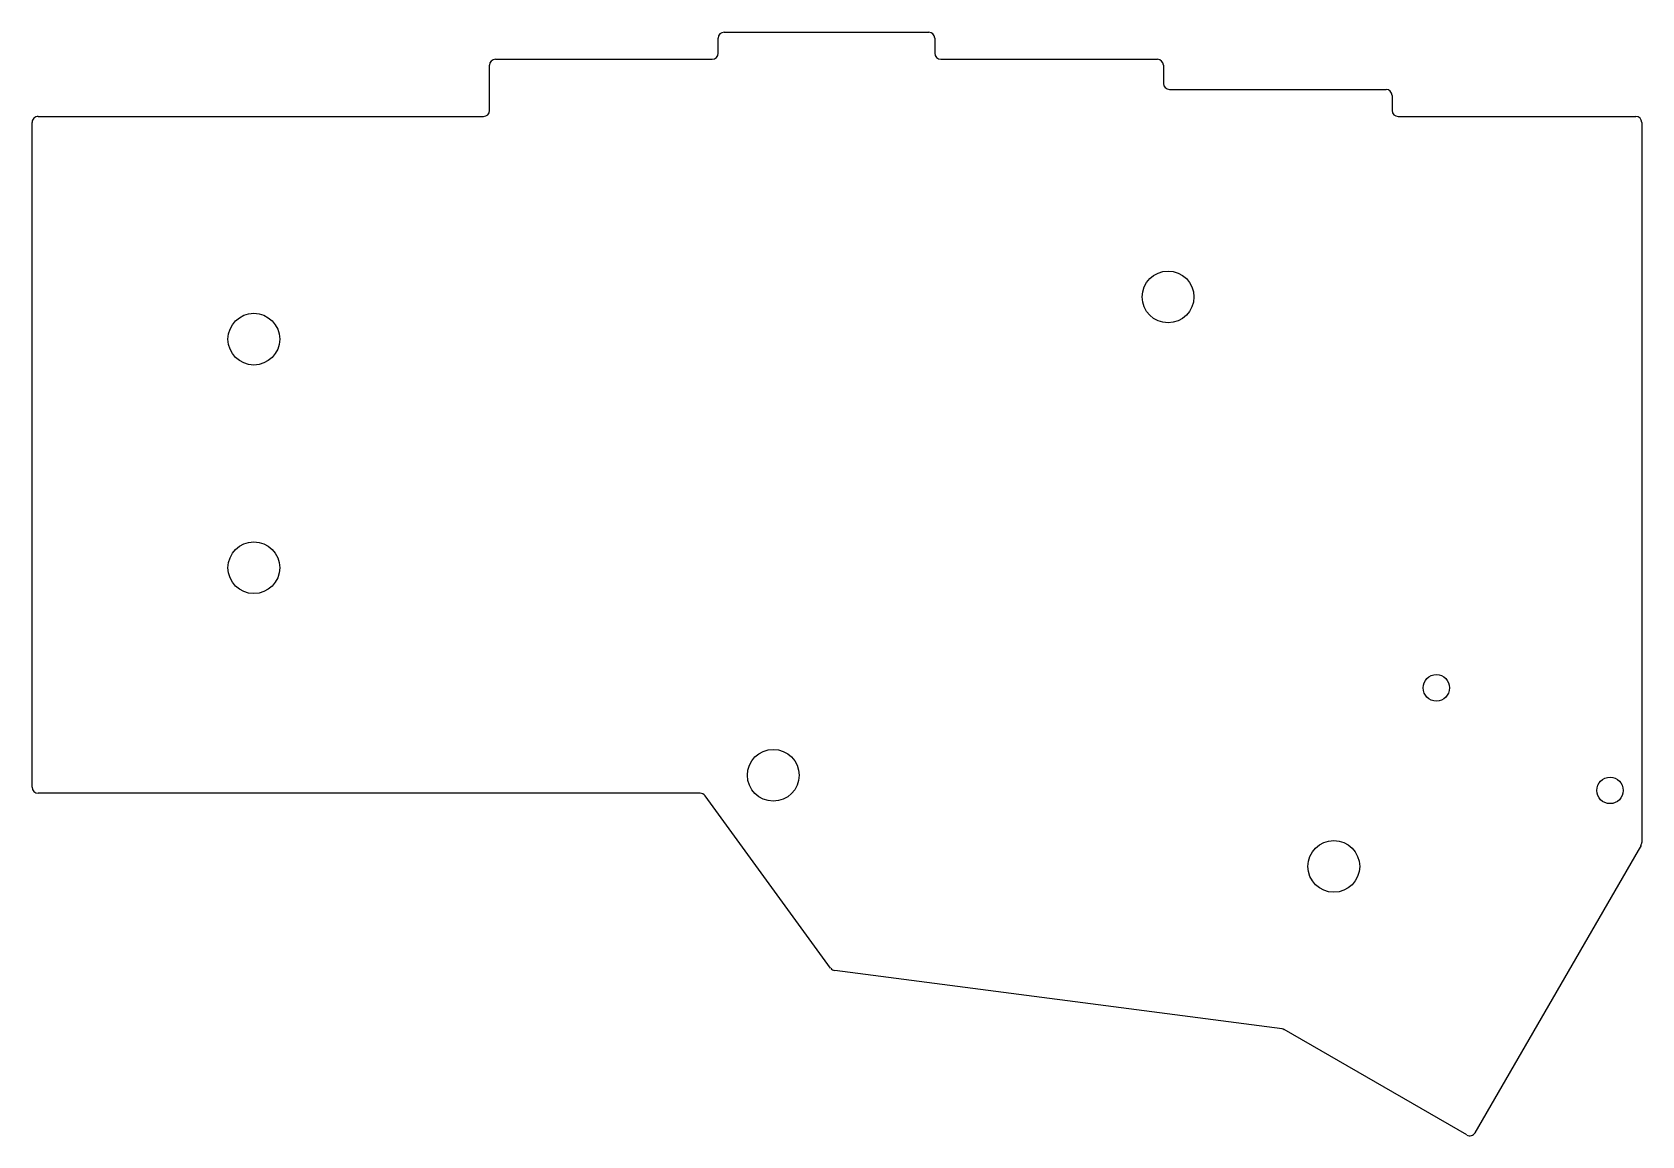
# Model space of a CAD drawing. Header units: millimetres. Extents: x 91 to 225, y -138 to -46.
import ezdxf

# ---------------------------------------------------------------- set-up
doc = ezdxf.new("R2010")
doc.units = ezdxf.units.MM

msp = doc.modelspace()

# ---------------------------------------------------------------- linework, layer by layer
at = {"linetype": 'CONTINUOUS'}
for p, q in [((148.08, -47.74), (148.08, -46.49)), ((148.58, -45.99), (165.58, -45.99)), ((166.08, -46.49), (166.08, -47.74)), ((129.08, -52.49), (129.08, -48.74)), ((129.58, -48.24), (147.58, -48.24)), ((166.58, -48.24), (184.58, -48.24)), ((185.08, -48.74), (185.08, -50.24)), ((185.58, -50.74), (203.58, -50.74)), ((204.08, -51.24), (204.08, -52.49)), ((91.08, -108.74), (91.08, -53.49)), ((91.58, -52.99), (128.58, -52.99)), ((204.58, -52.99), (224.33, -52.99)), ((224.83, -53.49), (224.83, -113.32)), ((146.59, -109.24), (91.58, -109.24)), ((157.43, -123.78), (146.99, -109.45)), ((224.77, -113.57), (224.52, -114)), ((224.52, -114), (210.97, -137.46)), ((194.94, -128.82), (157.77, -123.98)), ((210.29, -137.64), (195.12, -128.88))]:
    msp.add_line(p, q, dxfattribs=at)
for centre, radius in [((185.47, -67.99), 2.15), ((109.5, -71.5), 2.15), ((109.5, -90.5), 2.15), ((207.76, -100.48), 1.1), ((152.66, -107.74), 2.15), ((222.19, -109), 1.1), ((199.24, -115.32), 2.15)]:
    msp.add_circle(centre, radius, dxfattribs=at)
for centre, start, end in [((148.58, -46.49), 90, 180), ((165.58, -46.49), 0, 90), ((147.58, -47.74), 270, 0), ((166.58, -47.74), 180, 270), ((129.58, -48.74), 90, 180), ((184.58, -48.74), 0, 90), ((185.58, -50.24), 180, 270), ((203.58, -51.24), 0.0254, 90), ((91.58, -53.49), 90.0015, 180.002), ((128.58, -52.49), 270.0015, 0), ((204.58, -52.49), 180.0254, 270), ((224.33, -53.49), 0, 90), ((91.58, -108.74), 180.002, 270), ((146.59, -109.74), 36.0829, 90), ((224.33, -113.32), 330, 0), ((157.84, -123.48), 216.0829, 262.5737), ((194.87, -129.32), 60, 82.5737), ((210.54, -137.21), 240, 330.0022)]:
    msp.add_arc(centre, 0.5, start, end, dxfattribs=at)

doc.saveas('drawing.dxf')
